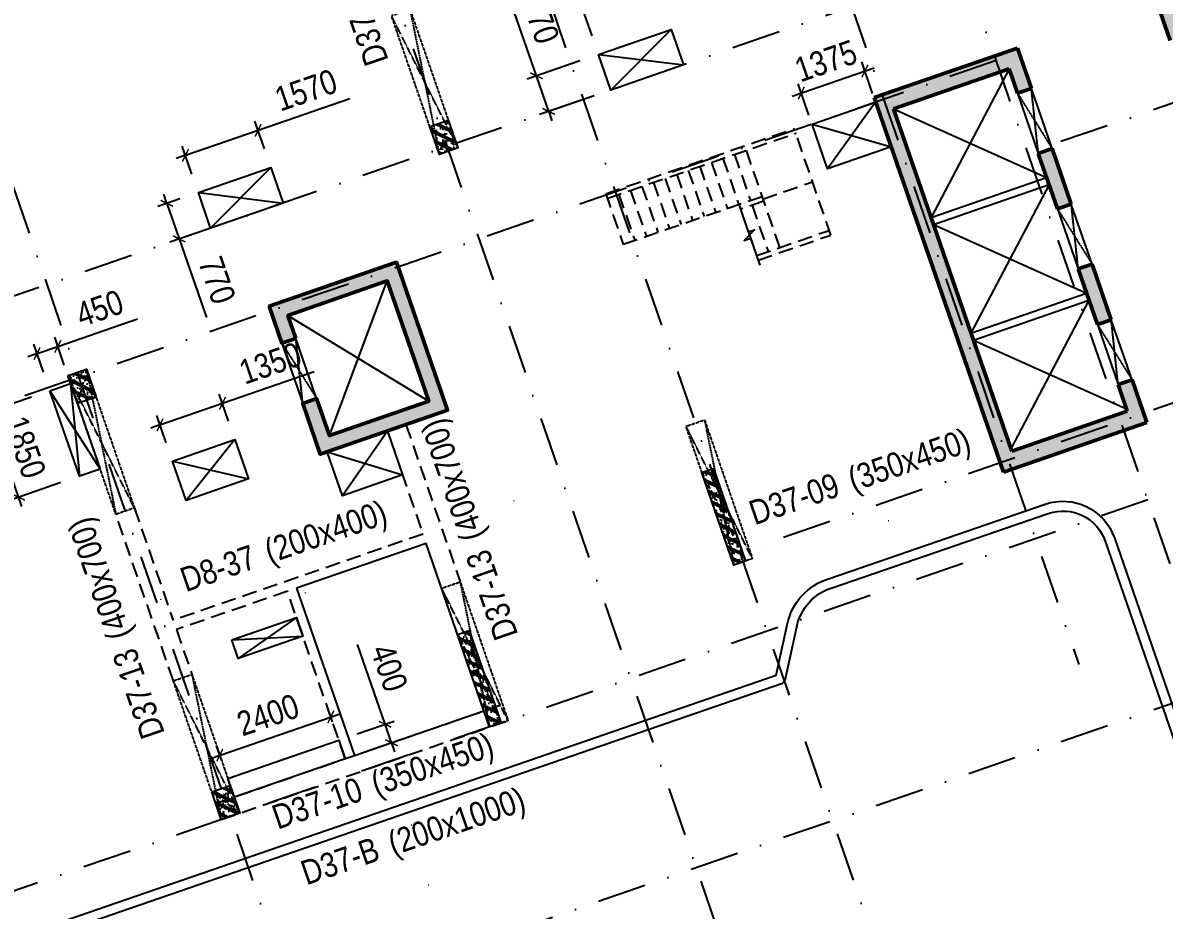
# Model space of a CAD drawing. Header units: millimetres. Extents: x -159515 to 1327256, y -225156 to 138737.
# Drawn here: x 648669 to 671992, y -13185 to 4955 of the extents above; entities that cross this region are included whole.
import ezdxf
from ezdxf.enums import TextEntityAlignment as Align

# ---------------------------------------------------------------- set-up
doc = ezdxf.new("R2010")
doc.units = ezdxf.units.MM
doc.header["$MEASUREMENT"] = 0
for name, pattern in [('DASHDOT', [1, 0.5, -0.25, 0, -0.25]), ('DASHED', [4.5, 3, -1.5]), ('HIDDEN', [0.375, 0.25, -0.125])]:
    doc.linetypes.add(name, pattern=pattern)
for name, color, linetype in [('ccu11-Khuat', 9, 'DASHED'), ('ccu11-Manh', 8, 'Continuous'), ('ccu11-Thay', 7, 'Continuous'), ('ccu12-Text', 31, 'Continuous'), ('KC2-DIM', 251, 'Continuous'), ('KT-Hatch', 251, 'Continuous'), ('KT-Luoi truc South Tower', 8, 'DASHDOT'), ('ST_MBDV Cot vach 220805$0$AUDIT_I_220805193045-5', 6, 'Continuous'), ('Xref_ST_MBDV Cot vach 30.7.2022|Xref_ST_MBDV Cot vach 30.7.2022|Xref_ST_MBDV Cot vach 30.7.2022|Xref_ST_MBDV Cot vach 30.7.2022|KC-Betong', 6, 'Continuous')]:
    doc.layers.add(name, color=color, linetype=linetype)
for name, color, linetype, lineweight in [('ccu12-Tencaukien', 9, 'Continuous', 15), ('KT-Kich thuoc', 159, 'Continuous', 18), ('ST_MBDV Cot vach 220805$0$KT-Net cot vach', 6, 'Continuous', 50)]:
    doc.layers.add(name, color=color, linetype=linetype, lineweight=lineweight)
doc.styles.add('Arial Narrow', font='ARIALN.TTF')
doc.dimstyles.new('ccu12-200', dxfattribs={"dimscale": 200, "dimtxt": 2.5, "dimasz": 1, "dimexe": 1, "dimexo": 2, "dimgap": 1, "dimtad": 1, "dimdec": 0, "dimrnd": 5, "dimdsep": 46, "dimtxsty": 'Arial Narrow', "dimblk": 'ARCHTICK', "dimcen": -1, "dimdle": 1, "dimclrd": 256, "dimclre": 256, "dimclrt": 3, "dimadec": 0, "dimazin": 2, "dimtfac": 0.1, "dimtdec": 0, "dimtmove": 0, "dimatfit": 1, "dimldrblk": 'ARCHTICK', "dimfxl": 1, "dimtvp": 0.833333, "dimtolj": 1, "dimtzin": 12, "dimarcsym": 0})

# ---------------------------------------------------------------- blocks, each defined once
blk = doc.blocks.new('Asix South Tower')
at = {"layer": 'KT-Luoi truc South Tower', "ltscale": 2000}
for p, q in [((-72397.8, 60940.8), (-54232.5, 8325.6)), ((-74690, 60149.4), (-64788, 31468.5)), ((-80172.4, 58256.6), (-62007.1, 5641.4)), ((-82960.9, 57293.9), (-64795.6, 4678.7)), ((-91137.3, 54471), (-72972, 1855.8)), ((-41522.4, 50319.2), (-65827.2, 41928)), ((-67132.6, 45709), (-110541.5, 30722.1)), ((-39629.6, 44836.7), (-71714.8, 33759.3)), ((-66479.9, 43818.5), (-109888.9, 28831.6)), ((-37736.8, 39354.3), (-105450.5, 15976.2)), ((-63379.6, 34838.6), (-106788.6, 19851.7))]:
    blk.add_line(p, q, dxfattribs=at)
blk = doc.blocks.new('*U192')
at = {"layer": 'ccu12-Tencaukien', "color": 8, "ltscale": 10000}
blk.add_line((361, -155), (354, -155), dxfattribs=at)
at = {"layer": 'ccu12-Text', "color": 2, "style": 'Arial Narrow', "width": 0.8}
blk.add_attdef('SH', text='', height=300, dxfattribs=at).set_placement((276, 6), align=Align.BOTTOM_RIGHT)
at = {"layer": 'ccu12-Text', "color": 31, "style": 'Arial Narrow', "width": 0.8}
for tag, p in [('(', (508, -75)), (')', (963, -75)), ('KT', (633, -75))]:
    blk.add_attdef(tag, text='', height=250, dxfattribs=at).set_placement(p, align=Align.BOTTOM_LEFT)
blk = doc.blocks.new('_ArchTick')
at = {"color": 0, "const_width": 0.15}
blk.add_lwpolyline([(-0.5, -0.5), (0.5, 0.5)], dxfattribs=at)
blk = doc.blocks.new('*D225')
at = {"layer": 'Defpoints', "color": 0, "transparency": 16777216}
for p in [(649222, -2566, 0), (647979, -2995), (649826, -4314, 0)]:
    blk.add_point(p, dxfattribs=at)
at = {"layer": 'KC2-DIM', "lineweight": -2, "transparency": 16777216}
for p, q in [((648844, -2696), (647790, -3060)), ((648648, -4933), (647914, -2806)), ((649448, -4445), (648394, -4809))]:
    blk.add_line(p, q, dxfattribs=at)
at = {"layer": 'KC2-DIM', "lineweight": -2, "transparency": 16777216, "xscale": 200, "yscale": 200, "zscale": 200}
for p, rotation in [((647979, -2995), 109.047137965923), ((648583, -4744), 289.047137965923)]:
    blk.add_blockref('_ArchTick', p, dxfattribs=dict(at, rotation=rotation))
at = {"layer": 'KC2-DIM', "color": 3, "transparency": 16777216, "insert": (648711, -3721), "char_height": 500, "attachment_point": 5, "rotation": 289.0471, "style": 'Arial Narrow'}
blk.add_mtext('\\A1;1850', dxfattribs=at)
blk = doc.blocks.new('*D226')
at = {"layer": 'Defpoints', "color": 0, "transparency": 16777216}
for p in [(649385, -1659), (649647, -2419, 0), (649222, -2566, 0)]:
    blk.add_point(p, dxfattribs=at)
at = {"layer": 'KC2-DIM', "lineweight": -2, "transparency": 16777216}
for p, q in [((649385, -1659), (651012, -1098)), ((649091, -2188), (648894, -1617)), ((649517, -2041), (649320, -1470)), ((648960, -1806), (648771, -1871)), ((648960, -1806), (649385, -1659))]:
    blk.add_line(p, q, dxfattribs=at)
at = {"layer": 'KC2-DIM', "lineweight": -2, "transparency": 16777216, "xscale": 200, "yscale": 200, "zscale": 200}
for p, rotation in [((649385, -1659), 199.0471379540032), ((648960, -1806), 19.04713795400318)]:
    blk.add_blockref('_ArchTick', p, dxfattribs=dict(at, rotation=rotation))
at = {"layer": 'KC2-DIM', "color": 3, "transparency": 16777216, "insert": (650239, -883), "char_height": 500, "attachment_point": 5, "rotation": 19.0471, "style": 'Arial Narrow'}
blk.add_mtext('\\A1;450', dxfattribs=at)
blk = doc.blocks.new('*D227')
at = {"layer": 'Defpoints', "color": 0, "transparency": 16777216}
for p in [(653477, 2758), (653739, 1998), (652255, 1486)]:
    blk.add_point(p, dxfattribs=at)
at = {"layer": 'KC2-DIM', "lineweight": -2, "transparency": 16777216}
for p, q in [((653477, 2758), (655353, 3406)), ((653609, 2376), (653412, 2947)), ((651993, 2246), (653477, 2758)), ((652125, 1864), (651928, 2435)), ((651993, 2246), (651804, 2180))]:
    blk.add_line(p, q, dxfattribs=at)
at = {"layer": 'KC2-DIM', "lineweight": -2, "transparency": 16777216, "xscale": 200, "yscale": 200, "zscale": 200}
for p, rotation in [((653477, 2758), 199.0471382594866), ((651993, 2246), 19.04713825948658)]:
    blk.add_blockref('_ArchTick', p, dxfattribs=dict(at, rotation=rotation))
at = {"layer": 'KC2-DIM', "color": 3, "transparency": 16777216, "insert": (654455, 3578), "char_height": 500, "attachment_point": 5, "rotation": 19.0471, "style": 'Arial Narrow'}
blk.add_mtext('\\A1;1570', dxfattribs=at)
blk = doc.blocks.new('*D228')
at = {"layer": 'Defpoints', "color": 0, "transparency": 16777216}
for p in [(652255, 1486), (652506, 758), (651865, 537)]:
    blk.add_point(p, dxfattribs=at)
at = {"layer": 'KC2-DIM', "lineweight": -2, "transparency": 16777216}
for p, q in [((651614, 1264), (651548, 1453)), ((651877, 1355), (651425, 1199)), ((651614, 1264), (651865, 537)), ((652128, 628), (651676, 471)), ((651865, 537), (652420, -1071))]:
    blk.add_line(p, q, dxfattribs=at)
at = {"layer": 'KC2-DIM', "lineweight": -2, "transparency": 16777216, "xscale": 200, "yscale": 200, "zscale": 200}
for p, rotation in [((651614, 1264), 289.0537262966942), ((651865, 537), 109.0537262966941)]:
    blk.add_blockref('_ArchTick', p, dxfattribs=dict(at, rotation=rotation))
at = {"layer": 'KC2-DIM', "color": 3, "transparency": 16777216, "insert": (652638, -308), "char_height": 500, "attachment_point": 5, "rotation": 289.0537, "style": 'Arial Narrow'}
blk.add_mtext('\\A1;770', dxfattribs=at)
blk = doc.blocks.new('*D229')
at = {"layer": 'Defpoints', "color": 0, "transparency": 16777216}
for p in [(652749, -2823), (653005, -3566), (651729, -4007)]:
    blk.add_point(p, dxfattribs=at)
at = {"layer": 'KC2-DIM', "lineweight": -2, "transparency": 16777216}
for p, q in [((652749, -2823), (654624, -2176)), ((652874, -3188), (652683, -2634)), ((651472, -3264), (652749, -2823)), ((651472, -3264), (651283, -3329)), ((651598, -3628), (651407, -3075))]:
    blk.add_line(p, q, dxfattribs=at)
at = {"layer": 'KC2-DIM', "lineweight": -2, "transparency": 16777216, "xscale": 200, "yscale": 200, "zscale": 200}
for p, rotation in [((652749, -2823), 199.0471379555589), ((651472, -3264), 19.0471379555589)]:
    blk.add_blockref('_ArchTick', p, dxfattribs=dict(at, rotation=rotation))
at = {"layer": 'KC2-DIM', "color": 3, "transparency": 16777216, "insert": (653727, -2004), "char_height": 500, "attachment_point": 5, "rotation": 19.0471, "style": 'Arial Narrow'}
blk.add_mtext('\\A1;1350', dxfattribs=at)
blk = doc.blocks.new('*D230')
at = {"layer": 'Defpoints', "color": 0, "transparency": 16777216}
for p in [(654962, -9233), (655126, -9710), (652858, -10493)]:
    blk.add_point(p, dxfattribs=at)
at = {"layer": 'KC2-DIM', "lineweight": -2, "transparency": 16777216}
for p, q in [((654996, -9332), (654896, -9044)), ((652504, -10082), (655151, -9168)), ((652727, -10115), (652628, -9828))]:
    blk.add_line(p, q, dxfattribs=at)
at = {"layer": 'KC2-DIM', "lineweight": -2, "transparency": 16777216, "xscale": 200, "yscale": 200, "zscale": 200}
for p, rotation in [((654962, -9233), 19.04713795478892), ((652693, -10017), 199.0471379547889)]:
    blk.add_blockref('_ArchTick', p, dxfattribs=dict(at, rotation=rotation))
at = {"layer": 'KC2-DIM', "color": 3, "transparency": 16777216, "insert": (653679, -9195), "char_height": 500, "attachment_point": 5, "rotation": 19.0471, "style": 'Arial Narrow'}
blk.add_mtext('\\A1;2400', dxfattribs=at)
blk = doc.blocks.new('*D231')
at = {"layer": 'Defpoints', "color": 0, "transparency": 16777216}
for p in [(656071, -9384), (655126, -9710), (655257, -10088)]:
    blk.add_point(p, dxfattribs=at)
at = {"layer": 'KC2-DIM', "lineweight": -2, "transparency": 16777216}
for p, q in [((656071, -9384), (655509, -7757)), ((655504, -9580), (656260, -9319)), ((656201, -9762), (656071, -9384)), ((655635, -9958), (656390, -9697)), ((656201, -9762), (656266, -9951))]:
    blk.add_line(p, q, dxfattribs=at)
at = {"layer": 'KC2-DIM', "lineweight": -2, "transparency": 16777216, "xscale": 200, "yscale": 200, "zscale": 200}
for p, rotation in [((656071, -9384), 289.0471379547872), ((656201, -9762), 109.0471379547872)]:
    blk.add_blockref('_ArchTick', p, dxfattribs=dict(at, rotation=rotation))
at = {"layer": 'KC2-DIM', "color": 3, "transparency": 16777216, "insert": (656155, -8233), "char_height": 500, "attachment_point": 5, "rotation": 289.0471, "style": 'Arial Narrow'}
blk.add_mtext('\\A1;400', dxfattribs=at)
blk = doc.blocks.new('*D232')
at = {"layer": 'Defpoints', "color": 0, "transparency": 16777216}
for p in [(661463, 6133), (661916, 4821), (660432, 4309)]:
    blk.add_point(p, dxfattribs=at)
at = {"layer": 'KC2-DIM', "lineweight": -2, "transparency": 16777216}
for p, q in [((661463, 6133), (663339, 6781)), ((661785, 5199), (661397, 6322)), ((659979, 5621), (661463, 6133)), ((659979, 5621), (659790, 5555)), ((660301, 4687), (659913, 5810))]:
    blk.add_line(p, q, dxfattribs=at)
at = {"layer": 'KC2-DIM', "lineweight": -2, "transparency": 16777216, "xscale": 200, "yscale": 200, "zscale": 200}
for p, rotation in [((661463, 6133), 199.0471388233132), ((659979, 5621), 19.04713882331325)]:
    blk.add_blockref('_ArchTick', p, dxfattribs=dict(at, rotation=rotation))
at = {"layer": 'KC2-DIM', "color": 3, "transparency": 16777216, "insert": (662441, 6953), "char_height": 500, "attachment_point": 5, "rotation": 19.0471, "style": 'Arial Narrow'}
blk.add_mtext('\\A1;1570', dxfattribs=at)
blk = doc.blocks.new('*D233')
at = {"layer": 'Defpoints', "color": 0, "transparency": 16777216}
for p in [(660432, 4309), (659165, 3871), (660683, 3581)]:
    blk.add_point(p, dxfattribs=at)
at = {"layer": 'KC2-DIM', "lineweight": -2, "transparency": 16777216}
for p, q in [((659165, 3871), (658609, 5479)), ((660054, 4178), (658976, 3806)), ((659416, 3143), (659165, 3871)), ((660305, 3450), (659227, 3078)), ((659416, 3143), (659481, 2954))]:
    blk.add_line(p, q, dxfattribs=at)
at = {"layer": 'KC2-DIM', "lineweight": -2, "transparency": 16777216, "xscale": 200, "yscale": 200, "zscale": 200}
for p, rotation in [((659165, 3871), 289.0471379604878), ((659416, 3143), 109.0471379604878)]:
    blk.add_blockref('_ArchTick', p, dxfattribs=dict(at, rotation=rotation))
at = {"layer": 'KC2-DIM', "color": 3, "transparency": 16777216, "insert": (659252, 5013), "char_height": 500, "attachment_point": 5, "rotation": 289.0471, "style": 'Arial Narrow'}
blk.add_mtext('\\A1;770', dxfattribs=at)
blk = doc.blocks.new('*D234')
at = {"layer": 'Defpoints', "color": 0, "transparency": 16777216}
for p in [(665876, 3969), (666164, 3135), (664865, 2687)]:
    blk.add_point(p, dxfattribs=at)
at = {"layer": 'KC2-DIM', "lineweight": -2, "transparency": 16777216}
for p, q in [((664388, 3455), (666065, 4034)), ((666033, 3513), (665811, 4158)), ((664734, 3065), (664512, 3709))]:
    blk.add_line(p, q, dxfattribs=at)
at = {"layer": 'KC2-DIM', "lineweight": -2, "transparency": 16777216, "xscale": 200, "yscale": 200, "zscale": 200}
for p, rotation in [((665876, 3969), 19.04713795307531), ((664577, 3520), 199.0471379530753)]:
    blk.add_blockref('_ArchTick', p, dxfattribs=dict(at, rotation=rotation))
at = {"layer": 'KC2-DIM', "color": 3, "transparency": 16777216, "insert": (665078, 4175), "char_height": 500, "attachment_point": 5, "rotation": 19.0471, "style": 'Arial Narrow'}
blk.add_mtext('\\A1;1375', dxfattribs=at)
blk = doc.blocks.new('*U262')
at = {"layer": 'ccu12-Tencaukien', "color": 8, "ltscale": 10000}
blk.add_line((361, -155), (354, -155), dxfattribs=at)
at = {"layer": 'ccu12-Text', "color": 2, "style": 'Arial Narrow', "width": 0.8}
blk.add_attdef('SH', text='', height=300, dxfattribs=at).set_placement((276, 6), align=Align.BOTTOM_RIGHT)
at = {"layer": 'ccu12-Text', "color": 31, "style": 'Arial Narrow', "width": 0.8}
for tag, p in [('(', (508, -75)), (')', (963, -75)), ('KT', (633, -75))]:
    blk.add_attdef(tag, text='', height=250, dxfattribs=at).set_placement(p, align=Align.BOTTOM_LEFT)
blk = doc.blocks.new('*U263')
at = {"layer": 'ccu12-Tencaukien', "color": 8, "ltscale": 10000}
blk.add_line((361, -155), (354, -155), dxfattribs=at)
at = {"layer": 'ccu12-Text', "color": 2, "style": 'Arial Narrow', "width": 0.8}
blk.add_attdef('SH', text='', height=300, dxfattribs=at).set_placement((276, 6), align=Align.BOTTOM_RIGHT)
at = {"layer": 'ccu12-Text', "color": 31, "style": 'Arial Narrow', "width": 0.8}
for tag, p in [('(', (508, -75)), (')', (963, -75)), ('KT', (633, -75))]:
    blk.add_attdef(tag, text='', height=250, dxfattribs=at).set_placement(p, align=Align.BOTTOM_LEFT)
blk = doc.blocks.new('*U203')
h = blk.add_hatch()
h.set_pattern_fill('VATLIEU04', color=250, scale=40, style=0, pattern_type=2)
h.set_pattern_definition([(50, (-550, 650.03), (286.904, -25.1), [30, -330]), (355, (-550, 650.03), (-55.5, 300.88), [24, -264]), (100.451, (-526.1, 647.93), (231.404, 275.776), [25.496, -280.457]), (46.184, (-550, 730.03), (426.9, -66.21), [45, -495]), (96.636, (-514.43, 724.5), (373.87, 389.65), [38.24, -420.69]), (351.184, (-550, 730.03), (373.86, 389.65), [36, -396]), (21, (-510, 710.03), (238.763, -161.048), [30, -330]), (326, (-510, 710.03), (97.326, 290.06), [24, -264]), (71.451, (-490.1, 696.6), (336.09, 129.01), [25.496, -280.457]), (37.5, (-550, 650.03), (4.864, 133.1575), [0, -260.8, 0, -268, 0, -265]), (7.5, (-550, 650.03), (105.228, 157.765), [0, -152.8, 0, -254.8, 0, -101]), (327.5, (-639.2, 650.03), (213.529, -9.022), [0, -100, 0, -312, 0, -414]), (317.5, (-679.2, 650.03), (233.274, 40.042), [0, -130, 0, -207.2, 0, -294]), (45, (-550, 650.03), (-120.208, 120.208), []), (45, (-550, 699.03), (-120.208, 120.208), [])])
h.paths.add_polyline_path([(-475, -475), (-75, -475), (-75, 125), (-475, 125)])
at = {"color": 6, "ltscale": 0.25}
blk.add_lwpolyline([(-475, -475), (-75, -475), (-75, 125), (-475, 125)], close=True, dxfattribs=at)
at = {"layer": 'Defpoints', "linetype": 'ByBlock', "ltscale": 30}
for p, q in [((-75, -475), (-475, 125)), ((-475, -475), (-75, 125))]:
    blk.add_line(p, q, dxfattribs=at)
blk = doc.blocks.new('*U321')
h = blk.add_hatch()
h.set_pattern_fill('VATLIEU04', color=250, scale=40, style=0, pattern_type=2)
h.set_pattern_definition([(50, (-550, 650), (286.904, -25.1), [30, -330]), (355, (-550, 650), (-55.5, 300.88), [24, -264]), (100.451, (-526.1, 647.9), (231.404, 275.776), [25.496, -280.457]), (46.184, (-550, 730), (426.9, -66.21), [45, -495]), (96.636, (-514.43, 724.5), (373.87, 389.65), [38.24, -420.69]), (351.184, (-550, 730), (373.86, 389.65), [36, -396]), (21, (-510, 710), (238.763, -161.048), [30, -330]), (326, (-510, 710), (97.326, 290.06), [24, -264]), (71.451, (-490.1, 696.58), (336.09, 129.01), [25.496, -280.457]), (37.5, (-550, 650), (4.864, 133.1575), [0, -260.8, 0, -268, 0, -265]), (7.5, (-550, 650), (105.228, 157.765), [0, -152.8, 0, -254.8, 0, -101]), (327.5, (-639.2, 650), (213.529, -9.022), [0, -100, 0, -312, 0, -414]), (317.5, (-679.2, 650), (233.274, 40.042), [0, -130, 0, -207.2, 0, -294]), (45, (-550, 650), (-120.208, 120.208), []), (45, (-550, 699), (-120.208, 120.208), [])])
h.paths.add_polyline_path([(-475, -475), (-75, -475), (-75, 125), (-475, 125)])
at = {"color": 6, "ltscale": 0.25}
blk.add_lwpolyline([(-475, -475), (-75, -475), (-75, 125), (-475, 125)], close=True, dxfattribs=at)
at = {"layer": 'Defpoints', "linetype": 'ByBlock', "ltscale": 30}
for p, q in [((-75, -475), (-475, 125)), ((-475, -475), (-75, 125))]:
    blk.add_line(p, q, dxfattribs=at)
blk = doc.blocks.new('*U194')
h = blk.add_hatch()
h.set_pattern_fill('VATLIEU04', color=250, scale=40, style=0, pattern_type=2)
h.set_pattern_definition([(50, (-700, 2050), (286.904, -25.1), [30, -330]), (355, (-700, 2050), (-55.5, 300.877), [24, -264]), (100.451, (-676.1, 2047.9), (231.404, 275.776), [25.496, -280.457]), (46.184, (-700, 2130), (426.896, -66.208), [45, -495]), (96.636, (-664.43, 2124.5), (373.865, 389.65), [38.244, -420.685]), (351.184, (-700, 2130), (373.865, 389.65), [36, -396]), (21, (-660, 2110), (238.763, -161.048), [30, -330]), (326, (-660, 2110), (97.326, 290.06), [24, -264]), (71.451, (-640.1, 2096.58), (336.09, 129.012), [25.496, -280.457]), (37.5, (-700, 2050), (4.864, 133.1575), [0, -260.8, 0, -268, 0, -265]), (7.5, (-700, 2050), (105.228, 157.765), [0, -152.8, 0, -254.8, 0, -101]), (327.5, (-789.2, 2050), (213.529, -9.022), [0, -100, 0, -312, 0, -414]), (317.5, (-829.2, 2050), (233.274, 40.042), [0, -130, 0, -207.2, 0, -294]), (45, (-700, 2050), (-120.208, 120.208), []), (45, (-700, 2099), (-120.208, 120.208), [])])
h.paths.add_polyline_path([(-475, -475), (-225, -475), (-225, 1525), (-475, 1525)])
at = {"color": 6, "ltscale": 0.25}
blk.add_lwpolyline([(-475, -475), (-225, -475), (-225, 1525), (-475, 1525)], close=True, dxfattribs=at)
at = {"layer": 'Defpoints', "linetype": 'ByBlock', "ltscale": 30}
for p, q in [((-225, -475), (-475, 1525)), ((-475, -475), (-225, 1525))]:
    blk.add_line(p, q, dxfattribs=at)
blk = doc.blocks.new('*U197')
h = blk.add_hatch()
h.set_pattern_fill('VATLIEU04', color=250, scale=40, style=0, pattern_type=2)
h.set_pattern_definition([(50, (-550, 650.2), (286.904, -25.1), [30, -330]), (355, (-550, 650.2), (-55.5, 300.88), [24, -264]), (100.451, (-526.1, 648.1), (231.404, 275.776), [25.496, -280.457]), (46.184, (-550, 730.2), (426.9, -66.21), [45, -495]), (96.636, (-514.43, 724.67), (373.87, 389.65), [38.24, -420.69]), (351.184, (-550, 730.2), (373.86, 389.65), [36, -396]), (21, (-510, 710.2), (238.763, -161.048), [30, -330]), (326, (-510, 710.2), (97.326, 290.06), [24, -264]), (71.451, (-490.1, 696.77), (336.09, 129.01), [25.496, -280.457]), (37.5, (-550, 650.19), (4.864, 133.1575), [0, -260.8, 0, -268, 0, -265]), (7.5, (-550, 650.19), (105.228, 157.765), [0, -152.8, 0, -254.8, 0, -101]), (327.5, (-639.2, 650.19), (213.529, -9.022), [0, -100, 0, -312, 0, -414]), (317.5, (-679.2, 650.2), (233.274, 40.042), [0, -130, 0, -207.2, 0, -294]), (45, (-550, 650.19), (-120.208, 120.208), []), (45, (-550, 699.19), (-120.208, 120.208), [])])
h.paths.add_polyline_path([(-475, -475), (-75, -475), (-75, 125), (-475, 125)])
at = {"color": 6, "ltscale": 0.25}
blk.add_lwpolyline([(-475, -475), (-75, -475), (-75, 125), (-475, 125)], close=True, dxfattribs=at)
at = {"layer": 'Defpoints', "linetype": 'ByBlock', "ltscale": 30}
for p, q in [((-75, -475), (-475, 125)), ((-475, -475), (-75, 125))]:
    blk.add_line(p, q, dxfattribs=at)
blk = doc.blocks.new('*U367')
at = {"color": 6, "linetype": 'HIDDEN', "ltscale": 10}
for p, q in [((-75, 2525), (-475, -475)), ((-75, -475), (-475, 2525))]:
    blk.add_line(p, q, dxfattribs=at)
blk.add_lwpolyline([(-475, -475), (-75, -475), (-75, 2525), (-475, 2525)], close=True, dxfattribs=at)
blk = doc.blocks.new('*U369')
at = {"color": 6, "linetype": 'HIDDEN', "ltscale": 10}
for p, q in [((-75, 2525), (-475, -475)), ((-75, -475), (-475, 2525))]:
    blk.add_line(p, q, dxfattribs=at)
blk.add_lwpolyline([(-475, -475), (-75, -475), (-75, 2525), (-475, 2525)], close=True, dxfattribs=at)
blk = doc.blocks.new('*U398')
at = {"color": 6, "linetype": 'HIDDEN', "ltscale": 10}
for p, q in [((-75, 2525), (-475, -475)), ((-75, -475), (-475, 2525))]:
    blk.add_line(p, q, dxfattribs=at)
blk.add_lwpolyline([(-475, -475), (-75, -475), (-75, 2525), (-475, 2525)], close=True, dxfattribs=at)
blk = doc.blocks.new('*U396')
at = {"color": 6, "linetype": 'HIDDEN', "ltscale": 10}
for p, q in [((-75, 2525), (-475, -475)), ((-75, -475), (-475, 2525))]:
    blk.add_line(p, q, dxfattribs=at)
blk.add_lwpolyline([(-475, -475), (-75, -475), (-75, 2525), (-475, 2525)], close=True, dxfattribs=at)
blk = doc.blocks.new('*U397')
at = {"color": 6, "linetype": 'HIDDEN', "ltscale": 10}
for p, q in [((-75, 2525), (-475, -475)), ((-75, -475), (-475, 2525))]:
    blk.add_line(p, q, dxfattribs=at)
blk.add_lwpolyline([(-475, -475), (-75, -475), (-75, 2525), (-475, 2525)], close=True, dxfattribs=at)
blk = doc.blocks.new('MBCV-T37')
at = {"layer": 'KT-Hatch'}
h = blk.add_hatch(dxfattribs=at)
h.set_pattern_fill('BTCT', color=256, scale=40)
h.set_pattern_definition([(50, (33773.05, -17470.41), (286.9041, -25.10085), [30, -330]), (355, (33773.05, -17470.4), (-55.5005, 300.8769), [24, -264]), (100.4514, (33796.96, -17472.5), (231.40375, 275.7758), [25.4961, -280.4568]), (46.1842, (33773.05, -17390.4), (426.8964, -66.2076), [45, -495]), (96.6356, (33808.62, -17395.93), (373.865, 389.6471), [38.2441, -420.6852]), (351.1842, (33773.05, -17390.4), (373.8648, 389.6474), [36, -396]), (21, (33813.05, -17410.41), (238.7628, -161.04756), [30, -330]), (326, (33813.05, -17410.4), (97.3261, 290.06), [24, -264]), (71.4514, (33832.95, -17423.84), (336.08905, 129.0122), [25.4961, -280.4568]), (37.5, (33773.05, -17470.41), (4.86394, 133.15754), [0, -260.8, 0, -268, 0, -265]), (7.5, (33773.05, -17470.41), (105.22781, 157.76468), [0, -152.8, 0, -254.8, 0, -101]), (327.5, (33683.85, -17470.41), (213.52897, -9.02195), [0, -100, 0, -312, 0, -414]), (317.5, (33643.85, -17470.41), (233.27447, 40.042), [0, -130, 0, -207.2, 0, -294]), (45, (33773.05, -17470.41), (-106.06602, 106.06602), []), (45, (33843.76, -17470.41), (-106.06602, 106.06602), [])])
h.paths.add_polyline_path([(-32273, 26604), (-35203, 25592), (-32559, 17936), (-29629, 18947), (-29931, 19822), (-30215, 19724), (-30027, 19180), (-32390, 18364), (-34805, 25359), (-32442, 26175), (-32271, 25679), (-31987, 25777)])
h.paths.add_polyline_path([(-26675, 28163), (-24260, 21168), (-26623, 20352), (-26812, 20899), (-27095, 20801), (-26793, 19924), (-21027, 21914), (-23164, 28106), (-23353, 28041), (-21297, 22086), (-23944, 21172), (-26440, 28403), (-23605, 29382), (-23670, 29571), (-29436, 27580), (-29151, 26756), (-28868, 26854), (-29038, 27347)])
h.paths.add_polyline_path([(-28335, 24393), (-28052, 24490), (-28443, 25625), (-28727, 25527)], flags=17)
h.paths.add_polyline_path([(-27628, 23262), (-27911, 23164), (-27520, 22029), (-27236, 22127)], flags=17)
h.paths.add_polyline_path([(-30639, 20953), (-30355, 21050), (-30747, 22185), (-31030, 22087)], flags=17)
h.paths.add_polyline_path([(-31563, 24548), (-31846, 24450), (-31455, 23316), (-31171, 23414)], flags=17)
at = {"layer": 'ST_MBDV Cot vach 220805$0$KT-Net cot vach'}
h = blk.add_hatch(dxfattribs=at)
h.set_pattern_fill('1BETONG2-BOP', color=250, scale=30, style=0, pattern_type=2)
h.set_pattern_definition([(69.0471, (-55457.53, 13705.11), (209.5408, 52.4275), [22.5, -247.5]), (14.0471, (-55457.53, 13705.11), (-112.989, 199.7187), [18, -198]), (119.4985, (-55440.07, 13709.48), (96.552, 252.1462), [19.122, -210.3426]), (65.2313, (-55477.1, 13761.83), (318.848, 57.55), [33.75, -371.25]), (115.6827, (-55450.54, 13766.62), (169.677, 367.7426), [28.683, -315.514]), (10.2313, (-55477.1, 13761.83), (169.677, 367.743), [27, -297]), (40.0471, (-55443.86, 13757.44), (208.686, -55.7332), [22.5, -247.5]), (245.0471, (-55443.86, 13757.44), (226.3168, -37.8782), [18, -198]), (90.4985, (-55426.47, 13752.8), (206.6893, 173.7226), [19.122, -210.3426]), (86.54714, (-55457.53, 13705.11), (-73.03432, 68.2125), [0, -195.6, 0, -201, 0, -198.75]), (23.5471, (-55457.53, 13705.11), (43.1377, 135.5289), [0, -114.6, 0, -191.1, 0, -75.75]), (346.54714, (-55520.766, 13683.28), (153.58697, 45.86723), [0, -75, 0, -234, 0, -310.5]), (336.5471, (-55549.12, 13673.49), (155.5764, 85.4834), [0, -97.5, 0, -155.4, 0, -220.5]), (334.0471, (-55457.53, 13705.11), (55.798, 114.6422), []), (334.0471, (-55469.52, 13739.85), (55.798, 114.6422), [])])
h.paths.add_polyline_path([(-47017, 20667), (-47181, 21139), (-45148, 21841), (-44300, 19383), (-46332, 18682), (-46593, 19438), (-46877, 19340), (-46518, 18300), (-43918, 19198), (-44963, 22223), (-47562, 21325), (-47301, 20569)])
at = {"layer": 'ST_MBDV Cot vach 220805$0$KT-Net cot vach', "extrusion": (-3.35283e-09, 1.99852e-08, 1)}
for p, q in [((-29436, 27580, 0), (-29151, 26756, 0)), ((-32273, 26604, 0), (-35203, 25592, 0)), ((-31987, 25777, 0), (-32273, 26604, 0)), ((-32442, 26175, 0), (-34805, 25359, 0)), ((-32271, 25679, 0), (-32442, 26175, 0)), ((-35203, 25592, 0), (-32559, 17936, 0)), ((-34805, 25359, 0), (-32390, 18364, 0)), ((-31171, 23414, 0), (-31563, 24548, 0)), ((-31455, 23316, 0), (-31846, 24450, 0)), ((-30355, 21050, 0), (-30747, 22185, 0)), ((-30639, 20953, 0), (-31030, 22087, 0)), ((-30027, 19180, 0), (-30215, 19724, 0)), ((-29629, 18947, 0), (-29931, 19822, 0)), ((-32390, 18364, 0), (-30027, 19180, 0)), ((-32559, 17936, 0), (-29629, 18947, 0))]:
    blk.add_line(p, q, dxfattribs=at)
at = {"layer": 'ST_MBDV Cot vach 220805$0$KT-Net cot vach'}
for p, q in [((-31987, 25777, 0), (-32271, 25679, 0)), ((-31563, 24548, 0), (-31846, 24450, 0)), ((-31171, 23414, 0), (-31455, 23316, 0)), ((-30747, 22185, 0), (-31030, 22087, 0)), ((-30355, 21050, 0), (-30639, 20953, 0)), ((-29931, 19822, 0), (-30215, 19724, 0))]:
    blk.add_line(p, q, dxfattribs=at)
at = {"layer": 'ST_MBDV Cot vach 220805$0$KT-Net cot vach', "elevation": 0}
blk.add_lwpolyline([(-47017, 20667), (-47181, 21139), (-45148, 21841), (-44300, 19383), (-46332, 18682), (-46593, 19438), (-46877, 19340), (-46518, 18300), (-43918, 19198), (-44963, 22223), (-47562, 21325), (-47301, 20569)], close=True, dxfattribs=at)
at = {"layer": 'ST_MBDV Cot vach 220805$0$AUDIT_I_220805193045-5', "linetype": 'ByBlock', "xscale": -1.000000000000001, "rotation": 199.0471379540016}
for name, p in [('*U321', (-43677, 24703, 0)), ('*U203', (-51070, 19612, 0)), ('*U194', (-38114, 17631, 0)), ('*U194', (-43107, 14320, 0)), ('*U197', (-48133, 11104, 0))]:
    blk.add_blockref(name, p, dxfattribs=at)
at = {"layer": 'Xref_ST_MBDV Cot vach 30.7.2022|Xref_ST_MBDV Cot vach 30.7.2022|Xref_ST_MBDV Cot vach 30.7.2022|Xref_ST_MBDV Cot vach 30.7.2022|KC-Betong', "linetype": 'ByBlock', "xscale": -1.000000000000001, "rotation": 199.0471379540016}
for name, p in [('*U369', (-44460, 26972, 0)), ('*U367', (-51070, 19612, 0)), ('*U398', (-38441, 18577, 0)), ('*U397', (-43434, 15266, 0)), ('*U396', (-48916, 13373, 0))]:
    blk.add_blockref(name, p, dxfattribs=at)
blk = doc.blocks.new('mbkc-t37')
blk.add_line((-35054, 16476, 0), (-37701, 15563, 0))
at = {"elevation": 0}
for points in [[(-26286, 27544), (-26287, 27544), (-28875, 34908, 0.338337), (-32749, 36444), (-62185, 26289, 0.459457), (-64225, 21139), (-55456, 6813, 0.279689), (-50490, 5781), (-27772, 13619, 0.204279), (-27706, 13740), (-27482, 14770, -0.275412), (-26755, 15571), (-22342, 17089, -0.414195), (-21181, 16524), (-12852, -7567, 0.319754), (-8032, -11000), (37106, -11000, 0.36531), (42072, -6689, 0.102434), (42063, -5068), (39621, 6403, 0.132611), (38155, 9202, 0.066499), (37024, 10116, 0.137615), (34943, 10700), (9300, 10700)], [(-53502, 5908, 0.161195), (-50556, 5970), (-27901, 13786), (-27678, 14811, -0.274307), (-26816, 15761), (-22407, 17278, -0.414153), (-20992, 16589), (-12663, -7501, 0.319754), (-8032, -10800), (37104, -10800, 0.151467), (39864, -9900)]]:
    blk.add_lwpolyline(points, format="xyb", dxfattribs=at)
for points in [[(-22971, 25679), (-22546, 24450), (-22263, 24548), (-22687, 25777), (-22971, 25679)], [(-22155, 23316), (-21730, 22087), (-21447, 22185), (-21871, 23414), (-22155, 23316)], [(-21339, 20953), (-20915, 19724), (-20631, 19822), (-21055, 21050), (-21339, 20953)], [(-38001, 20569), (-37577, 19340), (-37293, 19438), (-37717, 20667), (-38001, 20569)]]:
    blk.add_lwpolyline(points, dxfattribs=at)
at = {"ltscale": 0.5, "elevation": 0}
for points in [[(-24738, 23138), (-22375, 23954)], [(-24689, 22996), (-22326, 23812)], [(-23922, 20775), (-21559, 21591)], [(-23873, 20633), (-21510, 21449)]]:
    blk.add_lwpolyline(points, dxfattribs=at)
at = {"layer": 'ccu11-Khuat'}
for p, q in [((-22971, 25679, 0), (-22263, 24548, 0)), ((-22546, 24450, 0), (-22687, 25777, 0)), ((-21730, 22087, 0), (-21871, 23414, 0)), ((-22155, 23316, 0), (-21447, 22185, 0)), ((-20915, 19724, 0), (-21055, 21050, 0)), ((-21339, 20953, 0), (-20631, 19822, 0)), ((-38001, 20569, 0), (-37293, 19438, 0)), ((-37577, 19340, 0), (-37717, 20667, 0))]:
    blk.add_line(p, q, dxfattribs=at)
at = {"layer": 'ccu11-Khuat', "ltscale": 100}
for p, q in [((-35469, 18904, 0), (-34359, 15690, 0)), ((-35847, 18773, 0), (-35119, 16666, 0)), ((-40220, 13667, 0), (-41395, 17070, 0)), ((-41017, 17200, 0), (-40224, 14903, 0)), ((-35119, 16666, 0), (-40224, 14903, 0)), ((-37890, 15497, 0), (-40158, 14714, 0)), ((-36709, 12076, 0), (-37890, 15497, 0)), ((-40158, 14714, 0), (-39842, 13798, 0)), ((-39355, 11162, 0), (-33495, 13185, 0)), ((-39241, 10831, 0), (-33380, 12855, 0))]:
    blk.add_line(p, q, dxfattribs=at)
at = {"layer": 'ccu11-Manh'}
for p, q in [((-30050, 26985, 0), (-31283, 25745, 0)), ((-31534, 26473, 0), (-29799, 26257, 0)), ((-25871, 25497, 0), (-26854, 24132, 0)), ((-27170, 25049, 0), (-25554, 24581, 0)), ((-39459, 22922, 0), (-38226, 24162, 0)), ((-39710, 23650, 0), (-37975, 23434, 0)), ((-42744, 19598, 0), (-41715, 17996, 0)), ((-42319, 19745, 0), (-42140, 17849, 0)), ((-35847, 18773, 0), (-36766, 17451, 0)), ((-38961, 18598, 0), (-39959, 17354, 0)), ((-37076, 18349, 0), (-35537, 17875, 0)), ((-40237, 18157, 0), (-38683, 17794, 0)), ((-37704, 14959, 0), (-38897, 14124, 0)), ((-39028, 14502, 0), (-37574, 14580, 0))]:
    blk.add_line(p, q, dxfattribs=at)
at = {"layer": 'ccu11-Manh', "elevation": 0}
for points in [[(-23142, 26175), (-24738, 23138)], [(-25505, 25359), (-22375, 23954)], [(-22326, 23812), (-23922, 20775)], [(-24689, 22996), (-21559, 21591)], [(-37032, 18682), (-35848, 21841)], [(-21510, 21449), (-23106, 18412)], [(-37881, 21139), (-35000, 19383)], [(-23873, 20633), (-20743, 19227)]]:
    blk.add_lwpolyline(points, dxfattribs=at)
at = {"layer": 'ccu11-Thay', "elevation": 0}
for points in [[(-31534, 26473), (-30050, 26985), (-29799, 26257), (-31283, 25745), (-31534, 26473)], [(-27170, 25049), (-25871, 25497), (-25554, 24581), (-26854, 24132), (-27169, 25049)], [(-39459, 22922), (-39710, 23650), (-38226, 24162), (-37975, 23434), (-39459, 22922)], [(-42744, 19598), (-42319, 19745), (-41715, 17996), (-42140, 17849), (-42744, 19598)], [(-37076, 18349), (-35847, 18773), (-35537, 17875), (-36766, 17451), (-37076, 18349)], [(-40237, 18157), (-38961, 18598), (-38683, 17794), (-39959, 17354), (-40237, 18157)], [(-37701, 15563), (-36520, 12141), (-33873, 13055), (-35054, 16476), (-37701, 15563)], [(-39028, 14502), (-37704, 14959), (-37574, 14580), (-38897, 14124), (-39028, 14502)], [(-39108, 11671), (-36839, 12454), (-36709, 12076), (-38977, 11292), (-39108, 11671)]]:
    blk.add_lwpolyline(points, dxfattribs=at)
at = {"layer": 'ccu11-Khuat'}
blk.add_blockref('MBCV-T37', (9300, 0, 0), dxfattribs=at)

msp = doc.modelspace()

# ---------------------------------------------------------------- linework, layer by layer
at = {"layer": 'ccu11-Khuat', "ltscale": 100}
for p, q in [((660580.7, 1461.4), (664430.2, 2790.5)), ((660612.1, 1366.5), (664462.8, 2696)), ((665182, 616.8), (664431.8, 2789.7)), ((663447.9, 2345.5), (664133.2, 360.5)), ((662738.9, 2100.8), (663065.3, 1155.5)), ((662975.2, 2182.4), (663301.6, 1237.1)), ((663211.6, 2264), (663537.9, 1318.7)), ((662266.3, 1937.6), (662592.6, 992.4)), ((662502.6, 2019.2), (662829, 1074)), ((661557.4, 1692.9), (661883.7, 747.6)), ((661793.7, 1774.4), (662120, 829.2)), ((662030, 1856), (662356.3, 910.8)), ((663790.5, 1353), (664806.7, 1703.9)), ((660579.9, 1459.9), (660938.5, 421.3)), ((660848.4, 1448.1), (661174.8, 502.8)), ((663774.2, 1400.3), (660938.5, 421.3)), ((661084.7, 1529.7), (661411.1, 584.4)), ((661321.1, 1611.3), (661647.4, 666)), ((663806.8, 1305.8), (663334.2, 1142.6)), ((663570.5, 1224.2), (663896.9, 278.9)), ((663334.2, 1142.6), (663660.6, 197.4)), ((663660.6, 197.4), (665149.3, 711.3)), ((663693.2, 102.8), (665182, 616.8))]:
    msp.add_line(p, q, dxfattribs=at)
msp.add_arc((660581.1, 1460.3), 1.25, 109.04714, 199.04714, dxfattribs=at)
at = {"layer": 'KC2-DIM', "elevation": 0}
msp.add_lwpolyline([(663298.3, 1246.6), (663493.8, 680.5), (663623.7, 725.4), (663408.7, 505.6), (663538.6, 550.5), (663729.1, -1.2)], dxfattribs=at)
at = {"layer": 'KC2-DIM'}
for centre in [(664430.6, 2789.3), (664463.2, 2694.8)]:
    msp.add_arc(centre, 1.25, 19.04714, 109.04714, dxfattribs=at)

# ---------------------------------------------------------------- block references
msp.add_blockref('mbkc-t37', (691965.6, -22163.9, 0))
at = {"layer": 'ccu12-Tencaukien', "extrusion": (7.83226e-07, 7.34415e-07, 1)}
ref = msp.add_blockref('*U263', (655759, 6285.1, 0.5), dxfattribs=dict(at, xscale=1.815893337873055, yscale=1.815893337873055, zscale=1.815893337873055, rotation=88.5718110349345))
ref.add_attrib('KT', '(400x700)', dxfattribs={"color": 31, "extrusion": (7.83226e-07, 7.34415e-07, 1), "height": 500, "rotation": 109.03488, "style": 'Arial Narrow'}).set_placement((655602.7, 6258.6, 0.5), align=Align.BOTTOM_LEFT)
ref.add_attrib('SH', 'D37-13', dxfattribs={"color": 2, "extrusion": (7.83226e-07, 7.34415e-07, 1), "height": 500, "rotation": 109.03488, "style": 'Arial Narrow'}).set_placement((655677.4, 6014.7, 0.5), align=Align.BOTTOM_RIGHT)
ref = msp.add_blockref('*U263', (658406.1, -5456.1, 0.5), dxfattribs=dict(at, xscale=1.815893337873055, yscale=1.815893337873055, zscale=1.815893337873055, rotation=88.5718110349345))
ref.add_attrib('KT', '(400x700)', dxfattribs={"color": 31, "extrusion": (7.83226e-07, 7.34415e-07, 1), "height": 500, "rotation": 109.03488, "style": 'Arial Narrow'}).set_placement((658249.8, -5482.7, 0.5), align=Align.BOTTOM_LEFT)
ref.add_attrib('SH', 'D37-13', dxfattribs={"color": 2, "extrusion": (7.83226e-07, 7.34415e-07, 1), "height": 500, "rotation": 109.03488, "style": 'Arial Narrow'}).set_placement((658324.6, -5726.5, 0.5), align=Align.BOTTOM_RIGHT)
at = {"layer": 'ccu12-Tencaukien', "extrusion": (7.34415e-07, -7.83226e-07, 1)}
ref = msp.add_blockref('*U192', (665718.2, -4930, 0.5), dxfattribs=dict(at, xscale=1.815893337873055, yscale=1.815893337873055, zscale=1.815893337873055, rotation=358.5718110349675))
ref.add_attrib('KT', '(350x450)', dxfattribs={"color": 31, "extrusion": (7.34415e-07, -7.83226e-07, 1), "height": 500, "rotation": 19.03488, "style": 'Arial Narrow'}).set_placement((665691.7, -4773.7, 0.5), align=Align.BOTTOM_LEFT)
ref.add_attrib('SH', 'D37-09', dxfattribs={"color": 2, "extrusion": (7.34415e-07, -7.83226e-07, 1), "height": 500, "rotation": 19.03488, "style": 'Arial Narrow'}).set_placement((665447.8, -4848.4, 0.5), align=Align.BOTTOM_RIGHT)
ref = msp.add_blockref('*U262', (653795.1, -6401.7, 0.5), dxfattribs=dict(at, xscale=1.815893337873055, yscale=1.815893337873055, zscale=1.815893337873055, rotation=358.5718110349675))
ref.add_attrib('KT', '(200x400)', dxfattribs={"color": 31, "extrusion": (7.34415e-07, -7.83226e-07, 1), "height": 500, "rotation": 19.03488, "style": 'Arial Narrow'}).set_placement((653768.5, -6245.4, 0.5), align=Align.BOTTOM_LEFT)
ref.add_attrib('SH', 'D8-37', dxfattribs={"color": 2, "extrusion": (7.34415e-07, -7.83226e-07, 1), "height": 500, "rotation": 19.03488, "style": 'Arial Narrow'}).set_placement((653524.6, -6320.1, 0.5), align=Align.BOTTOM_RIGHT)
at = {"layer": 'ccu12-Tencaukien', "extrusion": (7.83226e-07, 7.34415e-07, 1)}
ref = msp.add_blockref('*U263', (651187, -7473.5, 0.5), dxfattribs=dict(at, xscale=1.815893337873055, yscale=1.815893337873055, zscale=1.815893337873055, rotation=88.5718110349345))
ref.add_attrib('KT', '(400x700)', dxfattribs={"color": 31, "extrusion": (7.83226e-07, 7.34415e-07, 1), "height": 500, "rotation": 109.03488, "style": 'Arial Narrow'}).set_placement((651030.7, -7500.1, 0.5), align=Align.BOTTOM_LEFT)
ref.add_attrib('SH', 'D37-13', dxfattribs={"color": 2, "extrusion": (7.83226e-07, 7.34415e-07, 1), "height": 500, "rotation": 109.03488, "style": 'Arial Narrow'}).set_placement((651105.5, -7743.9, 0.5), align=Align.BOTTOM_RIGHT)
at = {"layer": 'ccu12-Tencaukien', "extrusion": (7.34415e-07, -7.83226e-07, 1)}
ref = msp.add_blockref('*U192', (655972.3, -11151.6, 0.5), dxfattribs=dict(at, xscale=1.815893337873055, yscale=1.815893337873055, zscale=1.815893337873055, rotation=358.5718110349675))
ref.add_attrib('KT', '(350x450)', dxfattribs={"color": 31, "extrusion": (7.34415e-07, -7.83226e-07, 1), "height": 500, "rotation": 19.03488, "style": 'Arial Narrow'}).set_placement((655945.8, -10995.3, 0.5), align=Align.BOTTOM_LEFT)
ref.add_attrib('SH', 'D37-10', dxfattribs={"color": 2, "extrusion": (7.34415e-07, -7.83226e-07, 1), "height": 500, "rotation": 19.03488, "style": 'Arial Narrow'}).set_placement((655701.9, -11070.1, 0.5), align=Align.BOTTOM_RIGHT)
ref = msp.add_blockref('*U192', (656319.2, -12373.4, 0.5), dxfattribs=dict(at, xscale=1.815893337873055, yscale=1.815893337873055, zscale=1.815893337873055, rotation=358.5718110349675))
ref.add_attrib('KT', '(200x1000)', dxfattribs={"color": 31, "extrusion": (7.34415e-07, -7.83226e-07, 1), "height": 500, "rotation": 19.03488, "style": 'Arial Narrow'}).set_placement((656292.7, -12217.1, 0.5), align=Align.BOTTOM_LEFT)
ref.add_attrib('SH', 'D37-B', dxfattribs={"color": 2, "extrusion": (7.34415e-07, -7.83226e-07, 1), "height": 500, "rotation": 19.03488, "style": 'Arial Narrow'}).set_placement((656048.8, -12291.8, 0.5), align=Align.BOTTOM_RIGHT)
at = {"layer": 'KT-Kich thuoc'}
msp.add_blockref('Asix South Tower', (735038.2, -39634.4), dxfattribs=at)

# ---------------------------------------------------------------- dimensions: what is measured, and where the dimension line sits
at = {"layer": 'KC2-DIM'}
for p1, p2, distance, picture, middle in [((660431.7, 4308.7), (661915.7, 4821), 1388.1, '*D232', (662441.1, 6952.6)), ((660682.9, 3580.8), (660431.7, 4308.7), 1340.4, '*D233', (659252.1, 5012.8)), ((652255.2, 1485.7), (653739.3, 1998.1), 804, '*D227', (654455.3, 3577.6)), ((652255.2, 1485.7), (652506.5, 758.1), -678.7, '*D228', (652638.2, -307.8)), ((649222, -2565.7, 0), (649647.2, -2418.9, 0), 803.7, '*D226', (650238.7, -882.8)), ((651728.8, -4006.5), (653004.9, -3566), 785.6, '*D229', (653726.9, -2003.9)), ((649825.7, -4314.5, 0), (649222, -2565.7, 0), 1315.1, '*D225', (648711.1, -3720.7)), ((655256.7, -10088.2), (655126.1, -9710.1), -999.2, '*D231', (656154.9, -8233.1)), ((652857.967, -10493.1944), (655126.1494, -9710.1087), 504.2174, '*D230', (653678.928, -9194.6801))]:
    dim = msp.add_aligned_dim(p1=p1, p2=p2, distance=distance, dimstyle='ccu12-200', dxfattribs=at)
    dim.commit()
    dim.dimension.update_dxf_attribs({"geometry": picture, "text_midpoint": middle})
dim = msp.add_linear_dim(base=(665876.1, 3968.6), p1=(664864.6, 2686.6), p2=(666163.9, 3135.2), angle=19.04714, dimstyle='ccu12-200', dxfattribs=at)
dim.commit()
dim.dimension.update_dxf_attribs({"geometry": '*D234', "text_midpoint": (665226.5, 3744.3), "dimtype": 161})

doc.saveas('drawing.dxf')
